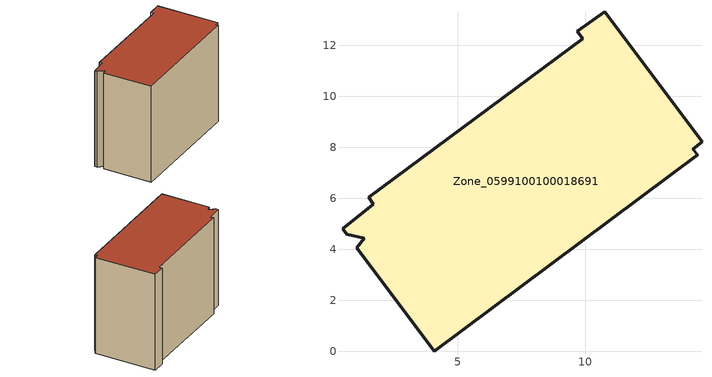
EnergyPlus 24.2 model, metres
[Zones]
Zone_0599100100018691
 floor ground (C_G): 1.34,4.43 0.64,4.58 0.47,4.81 1.69,5.78 1.51,6.04 9.89,12.26 9.68,12.55 10.75,13.32 14.58,8.21 14.22,7.93 14.4,7.71 4.08,0 1.04,4.06 z0
 wall outside (C_F): 10.75,13.32 9.68,12.55 9.89,12.26 1.51,6.04 1.69,5.78 0.47,4.81 0.64,4.58 1.34,4.43 1.04,4.06 4.08,0 14.4,7.71 14.22,7.93 14.58,8.21 10.75,13.32 z0:10.29
 roof outside (C_R): 0.64,4.58 1.34,4.43 1.04,4.06 4.08,0 14.4,7.71 14.22,7.93 14.58,8.21 10.75,13.32 9.68,12.55 9.89,12.26 1.51,6.04 1.69,5.78 0.47,4.81 z10.29
[BUILDING]
Pand.0599100100018691: North Axis=0; Terrain=City; Loads Convergence Tolerance Value=0.04; Temperature Convergence Tolerance Value=0.4; Solar Distribution=FullExterior; Maximum Number of Warmup Days=25; Minimum Number of Warmup Days=1
[Site:Location]
Rotterdam.The.Hague.AP_ZH_NLD Design_Conditions: Latitude=51.96; Longitude=4.45; Time Zone=1; Elevation=-4.5
[SITE:GROUNDTEMPERATURE:BUILDINGSURFACE]
18, 18, 18, 18, 18, 18, 18, 18, 18, 18, 18, 18
[MATERIAL] Thermal Absorptance=0.9; Solar Absorptance=0.7; Visible Absorptance=0.7
Name | Roughness | Thickness | Conductivity | Density | Specific Heat
G.TC.2015-2018 | MediumSmooth | 0.15 | 0.0428571 | 540 | 1210
F.TC.2015-2018 | Rough | 0.3 | 0.0666667 | 1920 | 840
R.TC.2015-2018 | MediumRough | 0.2 | 0.0333333 | 1500 | 1000
[CONSTRUCTION]
C_G: G.TC.2015-2018
C_F: F.TC.2015-2018
C_R: R.TC.2015-2018
[ZONE]
Zone_0599100100018691: Type=1; Multiplier=1; Ceiling Height=Autocalculate; Volume=Autocalculate; Floor Area=autocalculate; Part of Total Floor Area=Yes
[ZONEINFILTRATION:DESIGNFLOWRATE]
Infil_Zone_0599100100018691: Zone or ZoneList or Space or SpaceList=Zone_0599100100018691; Schedule=AlwaysOn; Design Flow Rate Calculation Method=Flow/Area; Flow Rate per Floor Area=0.0015; Constant Term Coefficient=1; Temperature Term Coefficient=0; Velocity Term Coefficient=0; Velocity Squared Term Coefficient=0
[HVACTEMPLATE:ZONE:IDEALLOADSAIRSYSTEM]
Zone_0599100100018691: Maximum Heating Supply Air Temperature=50; Minimum Cooling Supply Air Temperature=13; Maximum Heating Supply Air Humidity Ratio=0.0156; Minimum Cooling Supply Air Humidity Ratio=0.0077; Heating Limit=NoLimit; Cooling Limit=NoLimit; Dehumidification Control Type=ConstantSensibleHeatRatio; Cooling Sensible Heat Ratio=0.7; Dehumidification Setpoint=60; Humidification Control Type=None; Humidification Setpoint=30; Outdoor Air Method=None; Outdoor Air Flow Rate per Person=0.00944; Outdoor Air Flow Rate per Zone Floor Area=0; Outdoor Air Flow Rate per Zone=0; Demand Controlled Ventilation Type=None; Outdoor Air Economizer Type=NoEconomizer; Heat Recovery Type=None; Sensible Heat Recovery Effectiveness=0.7; Latent Heat Recovery Effectiveness=0.65
[ZONECONTROL:THERMOSTAT]
ThermostatControl_Zone_0599100100018691: Zone or ZoneList=Zone_0599100100018691; Control Type Schedule=DualSetpointControlType; Control 1=Thermostat_Zone_0599100100018691; Temperature Difference Between Cutout And Setpoint=0
[THERMOSTATSETPOINT:DUALSETPOINT]
Thermostat_Zone_0599100100018691: Heating Setpoint Temperature Schedule=HeatingSetpoint_Zone_0599100100018691; Cooling Setpoint Temperature Schedule=CoolingSetpoint_Zone_0599100100018691
[SCHEDULE:COMPACT]
HeatingSetpoint_Zone_0599100100018691: Through: 12/31, For: AllDays, Until: 24:00, 21
CoolingSetpoint_Zone_0599100100018691: Through: 12/31, For: AllDays, Until: 24:00, 24
DualSetpointControlType: Through: 12/31, For: AllDays, Until: 24:00, 4
AlwaysOn: Through: 12/31, For: AllDays, Until: 24:00, 1
